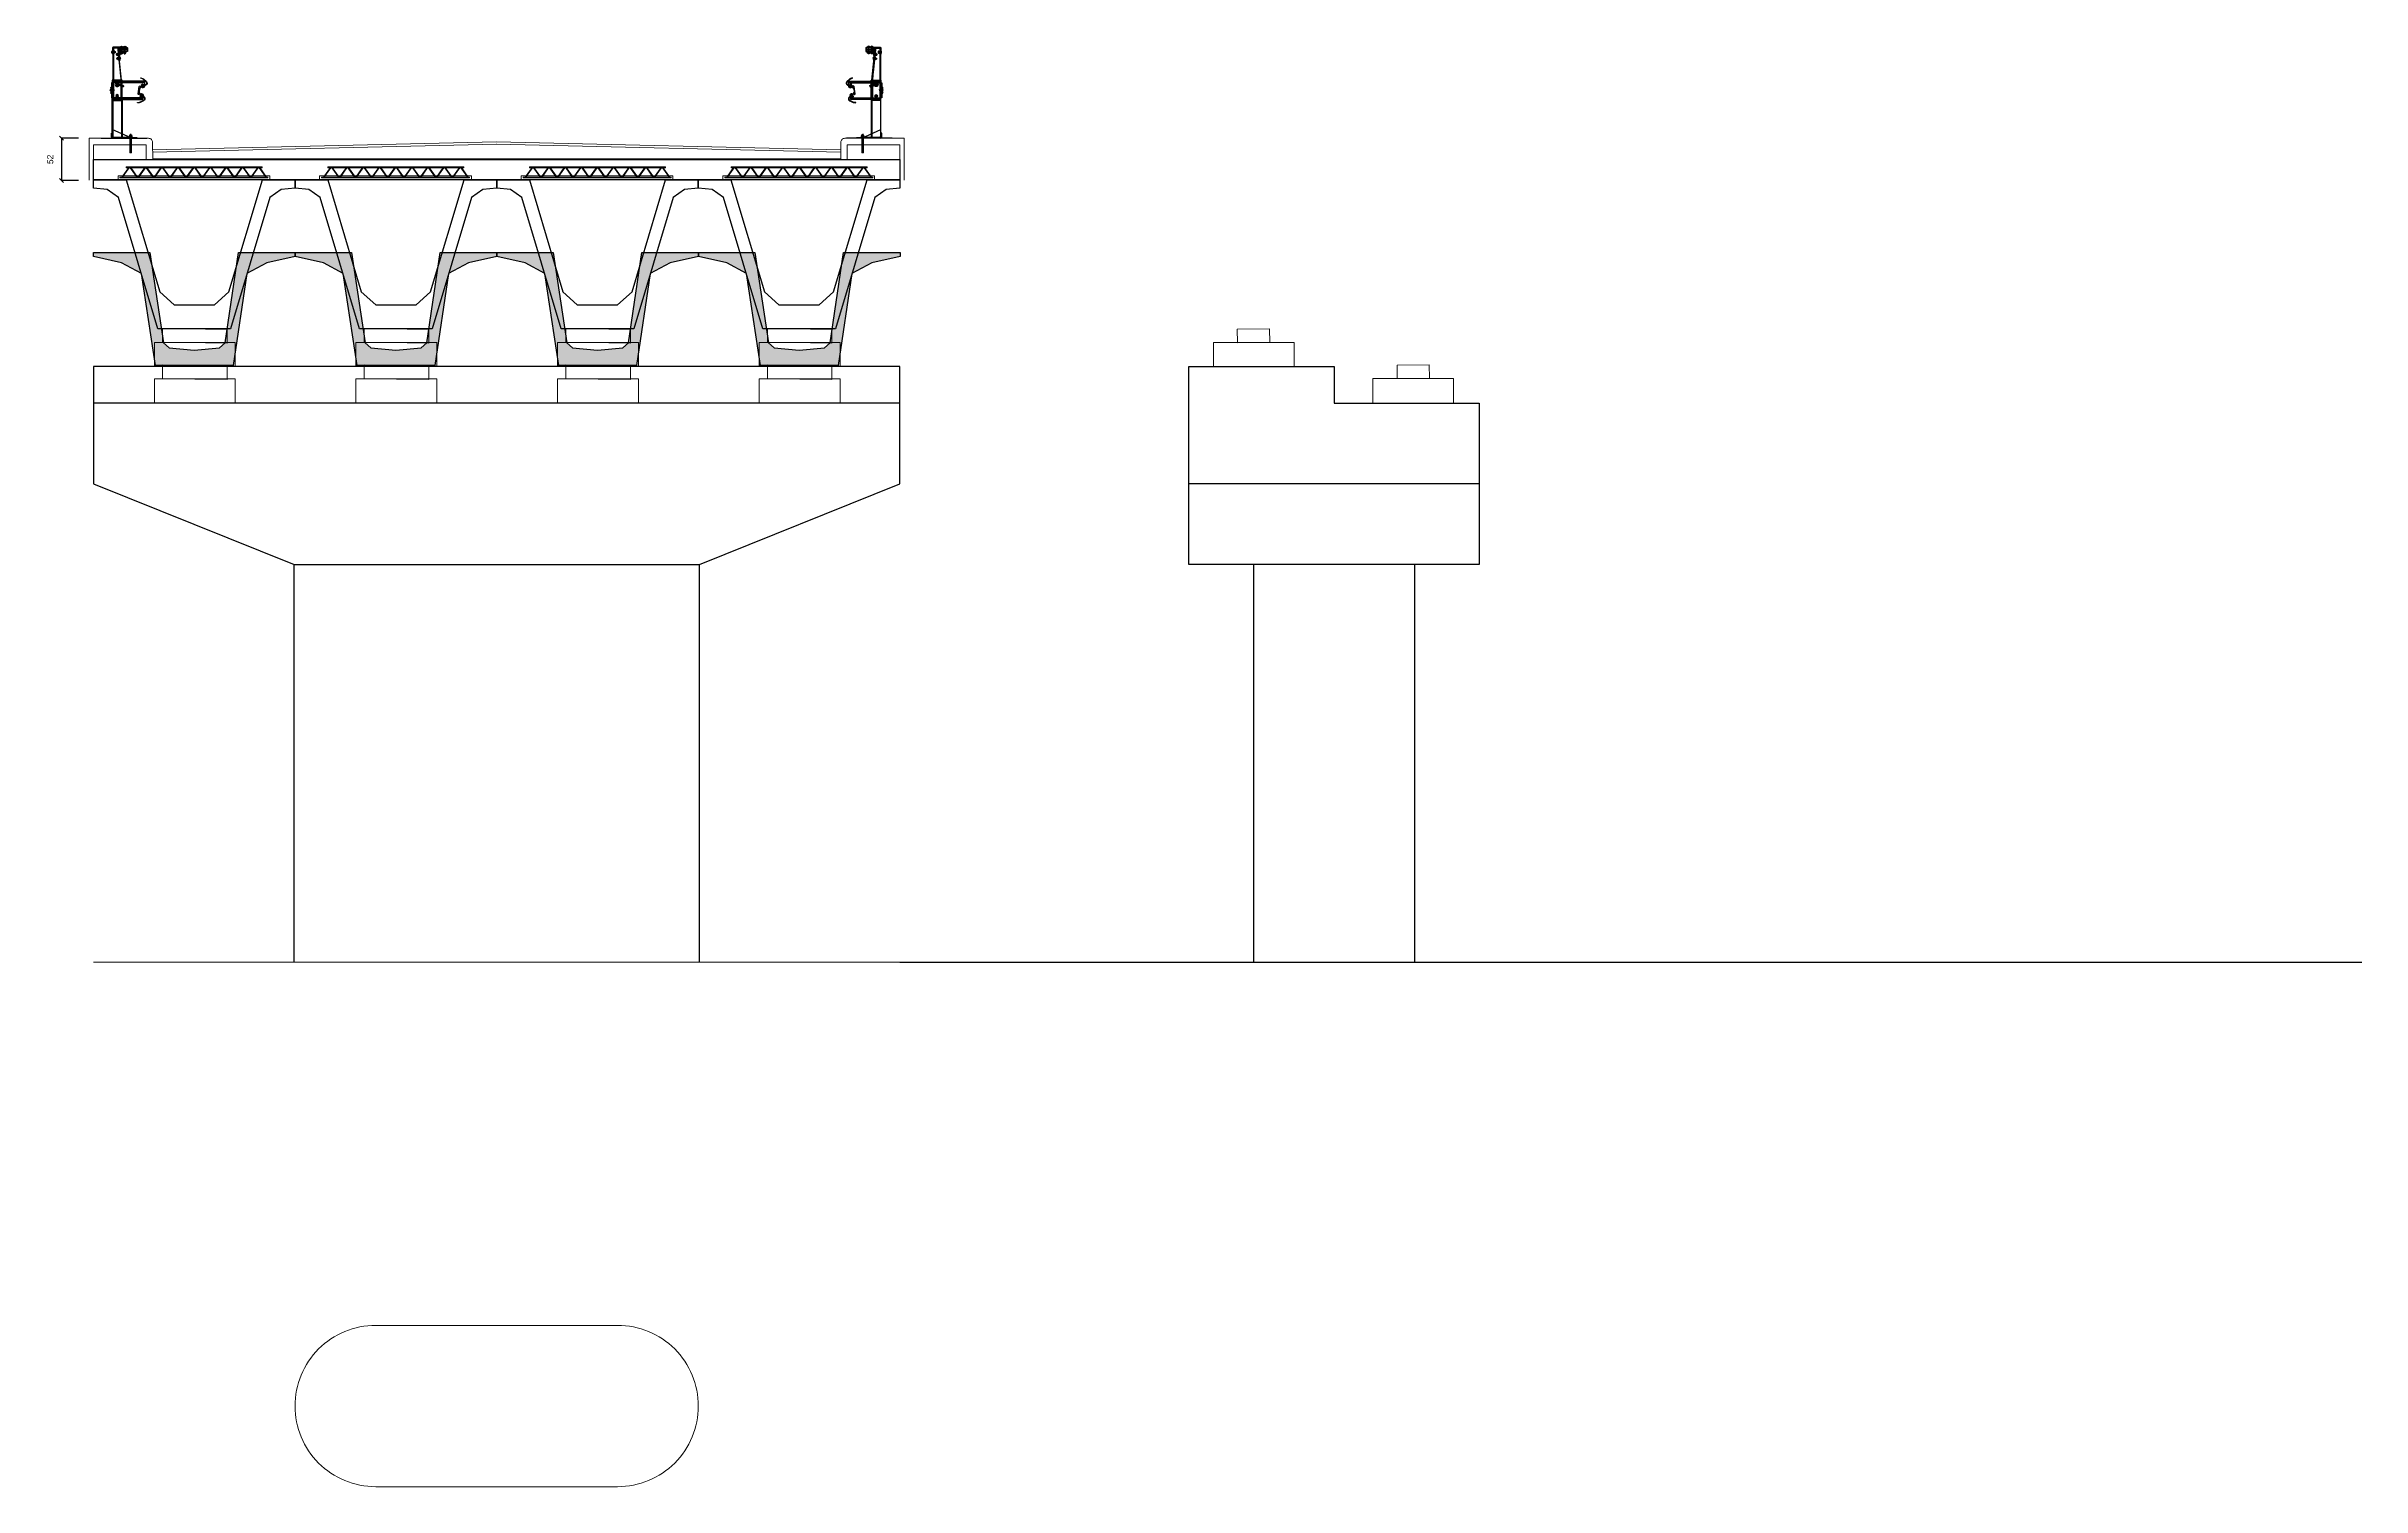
# Model space of a CAD drawing. Header units: millimetres. Extents: x 3099 to 31806, y 364 to 18222.
import ezdxf

# ---------------------------------------------------------------- set-up
doc = ezdxf.new("R2010")
doc.units = ezdxf.units.MM
doc.linetypes.add('CENTER', pattern=[2, 1.25, -0.25, 0.25, -0.25])
doc.linetypes.add('DASHED', pattern=[0.75, 0.5, -0.25])
for name, color, linetype, lineweight in [('armature', 5, 'Continuous', 18), ('Cls', 7, 'Continuous', 25), ('Scritte', 7, 'Continuous', 15), ('spessore 0.30', 7, 'Continuous', 30)]:
    doc.layers.add(name, color=color, linetype=linetype, lineweight=lineweight)
for name, color, linetype in [('ASSI', 1, 'CENTER'), ('DIM', 1, 'Continuous'), ('DISTANZIATORE', 7, 'Continuous'), ('L1', 2, 'DASHED'), ('NASTRO', 7, 'Continuous'), ('PALETTO', 7, 'Continuous'), ('PDF _Geometria', 7, 'Continuous'), ('PROFSUP', 7, 'Continuous'), ('RETINI', 253, 'Continuous'), ('STRUTTURA', 1, 'Continuous')]:
    doc.layers.add(name, color=color, linetype=linetype)
doc.styles.get("Standard").update_dxf_attribs({"font": 'arial.ttf'})
doc.dimstyles.new('scala1 a 50', dxfattribs={"dimtxt": 75, "dimasz": 50, "dimexe": 0.18, "dimexo": 250, "dimgap": 100, "dimtad": 2, "dimdec": 0, "dimlfac": 0.1, "dimzin": 0, "dimdsep": 46, "dimtxsty": 'Standard', "dimblk": 'OBLIQUE', "dimcen": -100, "dimadec": 0, "dimazin": 0, "dimtfac": 1, "dimtdec": 0, "dimtofl": 0, "dimtmove": 0, "dimatfit": 3, "dimfxl": 250, "dimfxlon": 1, "dimtolj": 1, "dimtzin": 0, "dimarcsym": 0})

# ---------------------------------------------------------------- blocks, each defined once
blk = doc.blocks.new('*U14')
blk.add_lwpolyline([(-1250, 925), (-845, 925), (-428, -465), (-250, -625), (250, -625), (428, -465), (845, 925), (1250, 925), (1250, 822), (1080, 805), (939, 706), (450, -925), (-450, -925), (-939, 706), (-1079, 805), (-1250, 822), (-1250, 925)])
blk = doc.blocks.new('*U16')
at = {"layer": 'Cls', "color": 0, "linetype": 'ByBlock', "lineweight": -2, "transparency": 16777216}
for p in [(0, 0), (2500, 0), (5000, 0), (7500, 0)]:
    blk.add_blockref('*U14', p, dxfattribs=at)
blk = doc.blocks.new('_Oblique')
at = {"color": 0, "linetype": 'ByBlock', "lineweight": -2}
blk.add_line((-0.5, -0.5), (0.5, 0.5), dxfattribs=at)
blk = doc.blocks.new('*D17')
at = {"layer": 'armature', "color": 0, "lineweight": -2, "transparency": 16777216}
for p, q in [((3498, 17082), (3286, 17082)), ((3286, 17082), (3286, 16558)), ((3498, 16558), (3286, 16558))]:
    blk.add_line(p, q, dxfattribs=at)
at = {"layer": 'Defpoints', "color": 0, "transparency": 16777216}
for p in [(3748, 17082), (3286, 16558), (3748, 16558)]:
    blk.add_point(p, dxfattribs=at)
at = {"layer": 'armature', "color": 0, "lineweight": -2, "transparency": 16777216, "xscale": 50, "yscale": 50, "zscale": 50}
for p, rotation in [((3286, 17082), 90), ((3286, 16558), 270)]:
    blk.add_blockref('_Oblique', p, dxfattribs=dict(at, rotation=rotation))
at = {"layer": 'armature', "color": 0, "transparency": 16777216, "insert": (3148, 16820), "char_height": 75, "attachment_point": 5, "rotation": 90}
blk.add_mtext('\\A1;52', dxfattribs=at)
blk = doc.blocks.new('*U7')
at = {"layer": 'armature'}
for points in [[(100, -61, -0.243904), (98, -59), (12, 62, 0.503189), (-12, 62), (-98, -59, -0.243904), (-100, -61)], [(100, -68, -0.243904), (92, -64), (6, 58, 0.496068), (-6, 58), (-92, -64, -0.243904), (-100, -68)]]:
    blk.add_lwpolyline(points, format="xyb", dxfattribs=at)
blk = doc.blocks.new('*U8')
at = {"layer": 'armature', "color": 0, "linetype": 'ByBlock', "lineweight": -2, "transparency": 16777216}
for p in [(0, 0), (200, 0), (400, 0), (600, 0), (800, 0), (1000, 0), (1200, 0), (1400, 0), (1600, 0)]:
    blk.add_blockref('*U7', p, dxfattribs=at)
blk = doc.blocks.new('TRAVETTO2')
at = {"layer": 'armature'}
for points in [[(31480, 28393), (29599, 28393), (29599, 28443), (31480, 28443), (31480, 28443), (31480, 28393), (31480, 28393)], [(31456, 28417), (29622, 28417), (29622, 28425), (31456, 28425), (31456, 28417)], [(29837, 28423), (29837, 28416)]]:
    blk.add_lwpolyline(points, dxfattribs=at)
blk.add_lwpolyline([(31388, 28540), (31388, 28552), (29702, 28552), (29702, 28540)], close=True, dxfattribs=at)
blk.add_blockref('*U8', (29744, 28484), dxfattribs=at)
blk = doc.blocks.new('R_V16')
for p, q in [((15, 3), (-15, 3)), ((-15, 0), (-15, 3)), ((15, 0), (-15, 0)), ((15, 0), (15, 3))]:
    blk.add_line(p, q)
blk = doc.blocks.new('D_VM16')
for p, q in [((-14, 12), (-14, 1)), ((-10, 13), (10, 13)), ((-10, 0), (10, 0)), ((-7, 12), (-7, 1)), ((7, 12), (7, 1)), ((14, 12), (14, 1))]:
    blk.add_line(p, q)
for centre, radius, start, end in [((-10, 7), 5.61, 51.8324, 128.1676), ((-10, 6), 5.61, 231.8324, 308.1676), ((0, -8), 20.6, 70.3719, 109.6281), ((0, 21), 20.6, 250.3719, 289.6281), ((10, 7), 5.61, 51.8324, 128.1676), ((10, 6), 5.61, 231.8324, 308.1676)]:
    blk.add_arc(centre, radius, start, end)
blk = doc.blocks.new('GUARDA RAIL')
at = {"ltscale": 0.5}
blk.add_hatch(color=256, dxfattribs=at).paths.add_polyline_path([(18809, -1565), (18809, -1570), (18814, -1570)])
at = {"layer": 'DIM'}
h = blk.add_hatch(dxfattribs=at)
h.set_pattern_fill('ACAD_ISO05W100', color=0, scale=1.5)
h.set_pattern_definition([(0, (17936.9776, -3382.73), (0, 7.5), [36, -4.5, 0.75, -4.5, 0.75, -4.5])])
h.paths.add_polyline_path([(18592, -1632), (18572, -1632), (18572, -1812), (18592, -1812)])
at = {"extrusion": (2.24949e-32, 1.22461e-16, -1)}
for p, q in [((18563, -1618), (18600, -1618)), ((18563, -1622), (18563, -1618)), ((18563, -1622), (18600, -1622)), ((18564, -1603), (18564, -1617)), ((18594, -1602), (18569, -1602)), ((18594, -1618), (18569, -1618)), ((18573, -1603), (18573, -1617)), ((18590, -1603), (18590, -1617)), ((18599, -1603), (18599, -1617)), ((18600, -1622), (18600, -1618))]:
    blk.add_line(p, q, dxfattribs=at)
for p, q in [((18572, -1632), (18572, -1812)), ((18592, -1632), (18592, -1812)), ((18572, -1812), (18592, -1812))]:
    blk.add_line(p, q)
at = {"ltscale": 0.5}
for p, q in [((18609, -1617), (18604, -1622)), ((18609, -1617), (18804, -1617)), ((18804, -1570), (18804, -1617)), ((18809, -1565), (18814, -1570))]:
    blk.add_line(p, q, dxfattribs=at)
at = {"extrusion": (2.24949e-32, 1.22461e-16, -1)}
for centre, radius, start, end in [((-18569, -1609), 7.01, 51.8324, 128.1676), ((-18569, -1611), 7.01, 231.8324, 308.1676), ((-18582, -1628), 25.8, 70.3719, 109.6281), ((-18582, -1592), 25.8, 250.3719, 289.6281), ((-18594, -1609), 7.01, 51.8324, 128.1676), ((-18594, -1611), 7.01, 231.8324, 308.1676)]:
    blk.add_arc(centre, radius, start, end, dxfattribs=at)
at = {"ltscale": 0.5}
for centre, radius, start, end in [((18613, -1619), 2.57, 103.8517, 256.1483), ((18623, -1619), 2.57, 103.8517, 256.1483), ((18633, -1619), 2.57, 103.8517, 256.1483), ((18643, -1619), 2.57, 103.8517, 256.1483), ((18653, -1619), 2.57, 103.8517, 256.1483), ((18663, -1619), 2.57, 103.8517, 256.1483), ((18673, -1619), 2.57, 103.8517, 256.1483), ((18683, -1619), 2.57, 103.8517, 256.1483), ((18693, -1619), 2.57, 103.8517, 256.1483), ((18703, -1619), 2.57, 103.8517, 256.1483), ((18713, -1619), 2.57, 103.8517, 256.1483), ((18723, -1619), 2.57, 103.8517, 256.1483), ((18733, -1619), 2.57, 103.8517, 256.1483), ((18743, -1619), 2.57, 103.8517, 256.1483), ((18753, -1619), 2.57, 103.8517, 256.1483), ((18763, -1619), 2.57, 103.8517, 256.1483), ((18773, -1619), 2.57, 103.8517, 256.1483), ((18783, -1619), 2.57, 103.8517, 256.1483), ((18793, -1619), 2.57, 103.8517, 256.1483), ((18804, -1619), 2.57, 103.8517, 256.1483), ((18809, -1570), 5, 90, 180), ((18806, -1569), 2.57, 193.8517, 346.1483), ((18806, -1581), 2.57, 193.8517, 346.1483), ((18806, -1593), 2.57, 193.8517, 346.1483), ((18806, -1605), 2.57, 193.8517, 346.1483), ((18806, -1616), 2.57, 193.8517, 346.1483)]:
    blk.add_arc(centre, radius, start, end, dxfattribs=at)
at = {"layer": 'ASSI'}
for p, q in [((18621, -532), (18721, -532)), ((18656, -586), (18656, -492)), ((18696, -586), (18696, -492)), ((18772, -564), (18816, -564)), ((18754, -645), (18709, -640)), ((18759, -595), (18714, -590)), ((18420, -1003), (18439, -963)), ((18421, -1000), (18433, -976)), ((18431, -1086), (18461, -1119)), ((18433, -1088), (18451, -1108)), ((18686, -998), (18671, -973)), ((18764, -967), (18733, -967)), ((18764, -1107), (18733, -1107)), ((18749, -991), (18749, -943)), ((18749, -981), (18749, -950)), ((18749, -983), (18749, -952)), ((18749, -1122), (18749, -1091)), ((18835, -1037), (18802, -1037))]:
    blk.add_line(p, q, dxfattribs=at)
at = {"layer": 'ASSI', "ltscale": 0.5}
blk.add_line((18582, -1601), (18582, -1653), dxfattribs=at)
at = {"layer": 'ASSI'}
blk.add_arc((18749, -1107), 140, 90, 120, dxfattribs=at)
at = {"layer": 'DIM'}
for p, q in [((18572, -1632), (18592, -1632)), ((18582, -1577), (18582, -1633))]:
    blk.add_line(p, q, dxfattribs=at)
at = {"layer": 'DISTANZIATORE'}
blk.add_line((18815, -944), (18815, -1131), dxfattribs=at)
for points in [[(18466, -1079), (18472, -1086, 0.739133), (18488, -1079), (18475, -991, 0.739133), (18458, -989), (18453, -999), (18399, -973), (18404, -962, 0.114478), (18405, -959), (18405, -925), (18800, -925), (18800, -940, 0.414214), (18804, -944), (18819, -944), (18819, -1131), (18804, -1131, 0.414214), (18800, -1135), (18800, -1150), (18430, -1150), (18430, -1132, 0.185893), (18427, -1126), (18421, -1120), (18466, -1079)], [(18726, -960, 0.092614), (18674, -978, 1), (18683, -993, -0.090024), (18727, -978, -0.083783)]]:
    blk.add_lwpolyline(points, format="xyb", dxfattribs=at)
for points in [[(18405, -940), (18410, -945), (18795, -945), (18800, -940)], [(18430, -1135), (18435, -1130), (18795, -1130), (18800, -1135)]]:
    blk.add_lwpolyline(points, dxfattribs=at)
blk.add_lwpolyline([(18829, -1075), (18820, -1060, -0.131652), (18819, -1054), (18819, -1021, -0.131652), (18820, -1014), (18829, -999), (18832, -1001), (18823, -1016, 0.131652), (18822, -1021), (18822, -1054, 0.131652), (18823, -1059), (18832, -1074)], format="xyb", close=True, dxfattribs=at)
for centre, radius in [((18749, -967), 24), ((18749, -967), 16), ((18749, -1107), 16)]:
    blk.add_circle(centre, radius, dxfattribs=at)
at = {"layer": 'L1', "color": 2, "linetype": 'DASHED'}
for p, q in [((18646, -510), (18646, -502)), ((18646, -554), (18646, -562)), ((18648, -510), (18648, -502)), ((18648, -554), (18648, -562)), ((18650, -498), (18650, -493)), ((18653, -498), (18653, -492)), ((18659, -498), (18659, -492)), ((18662, -498), (18662, -493)), ((18664, -510), (18664, -502)), ((18664, -554), (18664, -562)), ((18666, -510), (18666, -502)), ((18666, -554), (18666, -562)), ((18686, -510), (18686, -502)), ((18686, -554), (18686, -562)), ((18688, -510), (18688, -502)), ((18688, -554), (18688, -562)), ((18690, -498), (18690, -493)), ((18693, -498), (18693, -492)), ((18699, -498), (18699, -492)), ((18702, -498), (18702, -493)), ((18704, -510), (18704, -502)), ((18704, -554), (18704, -562)), ((18706, -510), (18706, -502)), ((18706, -554), (18706, -562)), ((18795, -555), (18806, -555)), ((18795, -556), (18806, -556)), ((18795, -572), (18806, -572)), ((18795, -573), (18806, -573)), ((18810, -558), (18815, -558)), ((18810, -561), (18816, -561)), ((18810, -567), (18816, -567)), ((18810, -570), (18815, -570)), ((18716, -638), (18709, -637)), ((18715, -643), (18709, -643)), ((18715, -646), (18709, -646)), ((18716, -635), (18710, -634)), ((18720, -594), (18714, -593)), ((18720, -597), (18714, -596)), ((18721, -585), (18715, -584)), ((18721, -588), (18715, -587)), ((18729, -650), (18718, -649)), ((18729, -651), (18718, -650)), ((18731, -633), (18720, -632)), ((18731, -634), (18720, -633)), ((18734, -600), (18723, -599)), ((18734, -601), (18723, -600)), ((18736, -583), (18725, -582)), ((18736, -584), (18725, -583)), ((18417, -995), (18415, -1000)), ((18420, -996), (18417, -1001)), ((18421, -979), (18418, -986)), ((18425, -998), (18422, -1004)), ((18428, -1000), (18425, -1005)), ((18431, -1095), (18428, -1091)), ((18433, -1093), (18429, -1088)), ((18434, -993), (18437, -987)), ((18438, -1089), (18434, -1084)), ((18439, -1108), (18435, -1103)), ((18440, -1087), (18436, -1083)), ((18448, -1091), (18453, -1096)), ((18828, -1031), (18834, -1031)), ((18828, -1034), (18834, -1034)), ((18828, -1040), (18834, -1040)), ((18828, -1043), (18834, -1043))]:
    blk.add_line(p, q, dxfattribs=at)
at = {"layer": 'L1'}
for p, q in [((18743, -514), (18702, -912)), ((18795, -514), (18795, -1162)), ((18455, -996), (18401, -969)), ((18405, -929), (18800, -929)), ((18424, -1122), (18468, -1082)), ((18430, -1146), (18800, -1146)), ((18689, -1150), (18689, -925)), ((18695, -912), (18695, -1632)), ((18702, -912), (18702, -1162)), ((18803, -912), (18803, -1632)), ((18809, -944), (18809, -1131)), ((18814, -1022), (18819, -1022)), ((18814, -1052), (18819, -1052)), ((18822, -1028), (18819, -1028)), ((18822, -1046), (18819, -1046)), ((18689, -1576), (18689, -1632))]:
    blk.add_line(p, q, dxfattribs=at)
at = {"layer": 'L1', "color": 2, "linetype": 'DASHED'}
for points in [[(18779, -556), (18773, -556), (18772, -557), (18772, -571), (18773, -572), (18779, -572)], [(18747, -636), (18754, -637), (18754, -638), (18753, -652), (18752, -652), (18745, -652)], [(18752, -586), (18759, -587), (18760, -588), (18758, -602), (18757, -603), (18750, -602)]]:
    blk.add_lwpolyline(points, dxfattribs=at)
at = {"layer": 'L1'}
for points in [[(18444, -972), (18446, -967), (18446, -966), (18433, -959), (18432, -960), (18429, -965)], [(18463, -1109), (18467, -1113), (18467, -1115), (18456, -1124), (18455, -1124), (18451, -1120)], [(18801, -912), (18801, -1162), (18696, -1162), (18696, -912)]]:
    blk.add_lwpolyline(points, dxfattribs=at)
for points in [[(18749, -976, 0.996737), (18748, -958, 0.038456), (18726, -960, 0.032046)], [(18727, -978, -0.041029), (18748, -976)]]:
    blk.add_lwpolyline(points, format="xyb", dxfattribs=at)
for centre, radius in [((18749, -1107), 9), ((18749, -967), 8), ((18749, -1107), 8)]:
    blk.add_circle(centre, radius, dxfattribs=at)
at = {"layer": 'L1', "color": 2, "linetype": 'DASHED'}
for centre, radius, start, end in [((18652, -496), 2.31, 231.4179, 308.5821), ((18656, -490), 8.5, 250.1464, 289.8536), ((18660, -496), 2.31, 231.4179, 308.5821), ((18692, -496), 2.31, 231.4179, 308.5821), ((18696, -490), 8.5, 250.1464, 289.8536), ((18700, -496), 2.31, 231.4179, 308.5821), ((18811, -559), 2.31, 141.4179, 218.5821), ((18818, -564), 8.5, 160.1464, 199.8536), ((18811, -568), 2.31, 141.4179, 218.5821), ((18707, -640), 8.5, 334.1224, 13.8296), ((18713, -645), 2.31, 315.3939, 32.5581), ((18714, -636), 2.31, 315.3939, 32.5581), ((18713, -590), 8.5, 334.1224, 13.8296), ((18718, -595), 2.31, 315.3939, 32.5581), ((18719, -586), 2.31, 315.3939, 32.5581), ((18418, -997), 2.31, 25.2952, 102.4594), ((18419, -1004), 8.5, 44.0237, 83.7309), ((18426, -1001), 2.31, 25.2952, 102.4594), ((18431, -1092), 2.31, 273.5406, 350.7048), ((18430, -1085), 8.5, 292.2691, 331.9763), ((18438, -1087), 2.31, 273.5406, 350.7048), ((18830, -1033), 2.31, 141.4179, 218.5821), ((18836, -1037), 8.5, 160.1464, 199.8536), ((18830, -1042), 2.31, 141.4179, 218.5821)]:
    blk.add_arc(centre, radius, start, end, dxfattribs=at)
at = {"layer": 'NASTRO'}
blk.add_lwpolyline([(18422, -1163, -0.530337), (18416, -1124), (18470, -1075, 0.248759), (18479, -1051), (18475, -1023, 0.248759), (18460, -1003), (18395, -971, -0.530337), (18389, -932), (18426, -899, -0.105645), (18434, -894), (18456, -887), (18455, -884), (18433, -891, 0.105645), (18424, -896), (18387, -929, 0.530337), (18394, -973), (18459, -1006, -0.248759), (18472, -1024), (18476, -1052, -0.248759), (18468, -1073), (18414, -1122, 0.530337), (18421, -1166), (18465, -1187, 0.105645), (18476, -1190), (18498, -1191), (18499, -1188), (18476, -1187, -0.105645), (18466, -1185)], format="xyb", close=True, dxfattribs=at)
for points in [[(18441, -997), (18438, -1001), (18410, -987), (18412, -982)], [(18453, -1086), (18450, -1083), (18426, -1104), (18429, -1108)], [(18754, -964), (18749, -961), (18744, -964), (18744, -970), (18749, -973), (18754, -970)], [(18754, -1104), (18749, -1101), (18744, -1104), (18744, -1110), (18749, -1113), (18754, -1110)]]:
    blk.add_lwpolyline(points, close=True, dxfattribs=at)
at = {"layer": 'PALETTO'}
for p, q in [((18408, -990), (18410, -987)), ((18437, -1004), (18408, -990)), ((18438, -1001), (18410, -987)), ((18448, -1080), (18424, -1102)), ((18424, -1102), (18426, -1104)), ((18450, -1083), (18426, -1104)), ((18437, -1004), (18438, -1001)), ((18448, -1080), (18450, -1083)), ((18790, -1030), (18791, -1029)), ((18790, -1030), (18790, -1044)), ((18790, -1044), (18791, -1045)), ((18799, -1029), (18791, -1029)), ((18799, -1045), (18791, -1045)), ((18689, -1632), (18382, -1632)), ((18507, -1622), (18507, -1632)), ((18609, -1622), (18799, -1622)), ((18616, -1610), (18809, -1522)), ((18947, -1632), (18689, -1632)), ((18799, -1622), (18809, -1612)), ((18819, -1570), (18809, -1570)), ((18809, -1570), (18809, -1619)), ((18819, -1619), (18819, -1570))]:
    blk.add_line(p, q, dxfattribs=at)
at = {"layer": 'PALETTO', "color": 1}
for p, q in [((18430, -966), (18433, -959)), ((18446, -967), (18432, -960)), ((18443, -972), (18446, -966)), ((18452, -1119), (18456, -1124)), ((18467, -1113), (18455, -1124)), ((18462, -1110), (18467, -1115)), ((18799, -1030), (18790, -1030)), ((18799, -1044), (18790, -1044)), ((18791, -1029), (18791, -1045))]:
    blk.add_line(p, q, dxfattribs=at)
at = {"layer": 'PALETTO', "extrusion": (2.24949e-32, 1.22461e-16, -1)}
for p, q in [((18573, -1591), (18572, -1592)), ((18572, -1592), (18572, -1602)), ((18590, -1591), (18573, -1591)), ((18592, -1592), (18590, -1591)), ((18592, -1602), (18592, -1592))]:
    blk.add_line(p, q, dxfattribs=at)
at = {"layer": 'PALETTO', "color": 1, "extrusion": (2.24949e-32, 1.22461e-16, -1)}
for p, q in [((18572, -1592), (18592, -1592)), ((18573, -1602), (18573, -1591)), ((18590, -1602), (18590, -1591))]:
    blk.add_line(p, q, dxfattribs=at)
at = {"layer": 'PALETTO'}
for points in [[(18696, -912), (18737, -514), (18801, -514), (18801, -912)], [(18689, -925), (18689, -912), (18809, -912), (18809, -944)], [(18809, -1632), (18809, -1131)], [(18689, -1150), (18689, -1632)]]:
    blk.add_lwpolyline(points, dxfattribs=at)
for centre, radius, start, end in [((18429, -983), 22, 197.2191, 290.5356), ((18446, -1102), 22, 85.4644, 178.7809), ((18619, -1619), 10, 107.1303, 166.2195), ((18806, -1619), 13, 270, 0), ((18806, -1619), 3, 270, 0)]:
    blk.add_arc(centre, radius, start, end, dxfattribs=at)
at = {"layer": 'PROFSUP'}
for p, q in [((18648, -554), (18648, -510)), ((18664, -554), (18664, -510)), ((18688, -554), (18688, -510)), ((18704, -554), (18704, -510))]:
    blk.add_line(p, q, dxfattribs=at)
at = {"layer": 'PROFSUP', "color": 1}
for p, q in [((18664, -551), (18648, -551)), ((18704, -551), (18688, -551)), ((18779, -557), (18772, -557)), ((18779, -571), (18772, -571)), ((18773, -556), (18773, -572)), ((18801, -572), (18801, -556)), ((18664, -585), (18648, -585)), ((18649, -578), (18649, -586)), ((18663, -578), (18663, -586)), ((18704, -585), (18688, -585)), ((18689, -578), (18689, -586)), ((18703, -578), (18703, -586)), ((18745, -651), (18753, -652)), ((18746, -637), (18754, -638)), ((18750, -601), (18758, -602)), ((18752, -587), (18760, -588)), ((18754, -637), (18752, -652)), ((18759, -587), (18757, -603))]:
    blk.add_line(p, q, dxfattribs=at)
at = {"layer": 'PROFSUP'}
for points in [[(18627, -557), (18715, -557, 0.414214), (18721, -551), (18721, -513, 0.414214), (18715, -507), (18627, -507, 0.414214), (18621, -513), (18621, -551, 0.414214)], [(18627, -554), (18715, -554, 0.414214), (18718, -551), (18718, -513, 0.414214), (18715, -510), (18627, -510, 0.414214), (18624, -513), (18624, -551, 0.414214)], [(18806, -512), (18806, -590), (18801, -590), (18801, -512, 0.414214), (18796, -507), (18628, -507), (18628, -502), (18796, -502, -0.414214)], [(18628, -557), (18628, -562), (18721, -562, -0.445354), (18726, -567), (18716, -667), (18721, -667), (18731, -568, 0.445354), (18721, -557)]]:
    blk.add_lwpolyline(points, format="xyb", close=True, dxfattribs=at)
for points in [[(18640, -502), (18672, -502), (18672, -499), (18640, -499)], [(18680, -502), (18712, -502), (18712, -499), (18680, -499)], [(18806, -580), (18806, -548), (18809, -548), (18809, -580)], [(18717, -657), (18721, -625), (18717, -625), (18714, -656)], [(18722, -607), (18726, -575), (18723, -575), (18719, -607)], [(18825, -1053), (18825, -1021), (18828, -1021), (18828, -1053)]]:
    blk.add_lwpolyline(points, close=True, dxfattribs=at)
at = {"layer": 'PROFSUP', "color": 1}
for points in [[(18649, -562), (18649, -551), (18648, -547)], [(18663, -562), (18663, -551), (18664, -547)], [(18689, -562), (18689, -551), (18688, -547)], [(18703, -562), (18703, -551), (18704, -547)], [(18795, -557), (18801, -557), (18805, -556)], [(18795, -571), (18801, -571), (18805, -572)]]:
    blk.add_lwpolyline(points, dxfattribs=at)
at = {"layer": 'PROFSUP'}
for points in [[(18664, -578), (18664, -585), (18663, -586), (18649, -586), (18648, -585), (18648, -578)], [(18704, -578), (18704, -585), (18703, -586), (18689, -586), (18688, -585), (18688, -578)]]:
    blk.add_lwpolyline(points, dxfattribs=at)
for centre, start, end in [((18656, -514), 43.3418, 136.6582), ((18696, -514), 43.3418, 136.6582), ((18794, -564), 313.3418, 46.6582), ((18731, -642), 127.3178, 220.6342), ((18736, -592), 127.3178, 220.6342), ((18813, -1037), 313.3418, 46.6582)]:
    blk.add_arc(centre, 22, start, end, dxfattribs=at)
at = {"layer": 'Scritte'}
for points in [[(18507, -1622), (18609, -1622)], [(18689, -1632), (18809, -1632)]]:
    blk.add_lwpolyline(points, dxfattribs=at)
at = {"layer": 'STRUTTURA', "ltscale": 0.5}
for p, q in [((18567, -1622), (18567, -1632)), ((18597, -1622), (18597, -1632)), ((18809, -1612), (18809, -1522))]:
    blk.add_line(p, q, dxfattribs=at)
blk.add_arc((18806, -1619), 3, 270, 0, dxfattribs=at)
at = {"layer": 'L1', "color": 2, "linetype": 'DASHED', "rotation": 90}
for name, p in [('D_VM16', (18792, -564)), ('R_V16', (18795, -564))]:
    blk.add_blockref(name, p, dxfattribs=at)
at = {"layer": 'L1', "color": 2, "linetype": 'DASHED', "xscale": -1, "rotation": 263.9760069176808}
for name, p in [('R_V16', (18730, -642)), ('D_VM16', (18733, -642)), ('R_V16', (18735, -592)), ('D_VM16', (18738, -593))]:
    blk.add_blockref(name, p, dxfattribs=at)
at = {"layer": 'L1', "xscale": -1, "rotation": 333.877317000008}
for name, p in [('R_V16', (18429, -983)), ('D_VM16', (18431, -980))]:
    blk.add_blockref(name, p, dxfattribs=at)
at = {"layer": 'L1', "rotation": 222.1226829999934}
for name, p in [('R_V16', (18446, -1102)), ('D_VM16', (18448, -1105))]:
    blk.add_blockref(name, p, dxfattribs=at)
at = {"layer": 'PALETTO', "extrusion": (0, 0, -1), "xscale": -1, "zscale": -1, "rotation": 270}
for name, p in [('D_VM16', (-18812, -1037)), ('R_V16', (-18815, -1037)), ('R_V16', (-18825, -1037))]:
    blk.add_blockref(name, p, dxfattribs=at)
at = {"layer": 'PROFSUP', "xscale": -1, "rotation": 180}
for name, p in [('R_V16', (18656, -562)), ('D_VM16', (18656, -565)), ('R_V16', (18696, -562)), ('D_VM16', (18696, -565))]:
    blk.add_blockref(name, p, dxfattribs=at)
blk = doc.blocks.new('*U24')
blk.add_lwpolyline([(-1250, 700), (-550, 700), (-382, -419), (-313, -484), (0, -510), (313, -484), (382, -419), (550, 700), (1250, 700), (1250, 650), (900, 570), (653, 440), (482, -700), (-482, -700), (-653, 440), (-900, 570), (-1250, 650), (-1250, 700)])
blk = doc.blocks.new('*U26')
at = {"layer": 'Cls', "color": 0, "linetype": 'ByBlock', "lineweight": -2, "transparency": 16777216}
for p in [(0, 0), (2500.5, 0), (5001, 0), (7501.5, 0)]:
    blk.add_blockref('*U24', p, dxfattribs=at)
blk = doc.blocks.new('*U31')
blk.add_lwpolyline([(-1250, 700), (-550, 700), (-382, -419), (-313, -484), (0, -510), (313, -484), (382, -419), (550, 700), (1250, 700), (1250, 650), (900, 570), (653, 440), (482, -700), (-482, -700), (-653, 440), (-900, 570), (-1250, 650), (-1250, 700)])
blk = doc.blocks.new('*U33')
at = {"layer": 'spessore 0.30', "color": 0, "linetype": 'ByBlock', "lineweight": -2, "transparency": 16777216}
for p in [(0, 0), (2500.5, 0), (5001, 0), (7501.5, 0)]:
    blk.add_blockref('*U31', p, dxfattribs=at)

msp = doc.modelspace()

# ---------------------------------------------------------------- hatches: boundary and pattern name
at = {"layer": 'RETINI'}
h = msp.add_hatch(color=256, dxfattribs=at)
h.dxf.hatch_style = 1
h.paths.add_polyline_path([(10587.2, 15406.3), (10834.1, 15536.1), (11184.3, 15616.3), (11184.3, 15666.4), (10484.3, 15666.4), (10316.2, 14547.4), (10247, 14482.3), (9934.6, 14456.7), (9621.2, 14482.3), (9552.5, 14547.4), (9384.4, 15666.4), (9303.4, 15666.4), (8684, 15666.4), (8684, 15616.3), (9034.2, 15536.1), (9281, 15406.3), (9452.3, 14266.4), (10416, 14266.4)])
h.paths.add_polyline_path([(13087.7, 15406.3), (13334.6, 15536.1), (13684.8, 15616.3), (13684.8, 15666.4), (12984.8, 15666.4), (12816.7, 14547.4), (12747.5, 14482.3), (12435.1, 14456.7), (12121.7, 14482.3), (12053, 14547.4), (11884.9, 15666.4), (11813.4, 15666.4), (11184.5, 15666.4), (11184.5, 15616.3), (11534.7, 15536.1), (11781.5, 15406.3), (11952.8, 14266.4), (12916.5, 14266.4)])
h.paths.add_polyline_path([(4383.4, 15666.4), (4283.4, 15666.4), (3683, 15666.4), (3683, 15616.3), (4033.2, 15536.1), (4280, 15406.3), (4451.3, 14266.4), (5415, 14266.4), (5586.2, 15406.3), (5833.1, 15536.1), (6183.3, 15616.3), (6183.3, 15666.4), (5483.3, 15666.4), (5315.2, 14547.4), (5246, 14482.3), (4933.6, 14456.7), (4620.2, 14482.3), (4551.5, 14547.4)])
h.paths.add_polyline_path([(6883.9, 15666.4), (6793.4, 15666.4), (6183.5, 15666.4), (6183.5, 15616.3), (6533.7, 15536.1), (6780.5, 15406.3), (6951.8, 14266.4), (7915.5, 14266.4), (8086.7, 15406.3), (8333.6, 15536.1), (8683.8, 15616.3), (8683.8, 15666.4), (7983.8, 15666.4), (7815.7, 14547.4), (7746.5, 14482.3), (7434.1, 14456.7), (7120.7, 14482.3), (7052, 14547.4)])

# ---------------------------------------------------------------- linework, layer by layer
for points in [[(13682.7, 14250.4), (3683, 14250.4), (3683, 13799.2)], [(13682.7, 13799.2), (13682.7, 14250.4)], [(13682.7, 6868.1), (31806.1, 6868.1)]]:
    msp.add_lwpolyline(points)
at = {"layer": 'armature'}
for p, q in [((3683, 6868.1), (13682.7, 6868.1)), ((9496.6, 6868.1), (6996.6, 6868.1))]:
    msp.add_line(p, q, dxfattribs=at)
for points in [[(3683, 16561.8), (3683, 17001.8), (4334.9, 17001.8), (4335.9, 17000.8), (4335.9, 16817.6), (4417.8, 16817.6), (4415.9, 17031.8, 0.4142136), (4365.9, 17081.8), (3631.5, 17081.8), (3631.5, 16561.8)], [(13682.7, 16561.8), (13682.7, 17001.8), (13030.8, 17001.8), (13029.8, 17000.8), (13029.8, 16817.6), (12947.9, 16817.6), (12949.8, 17031.8, -0.4142136), (12999.8, 17081.8), (13734.2, 17081.8), (13734.2, 16561.8)]]:
    msp.add_lwpolyline(points, format="xyb", dxfattribs=at)
for points in [[(4415.6, 16937.4), (4415.6, 16937.4), (8682.6, 17037.6)], [(4415.8, 16907.4), (8683.3, 17007.6)], [(12949.6, 16907.4), (8681.9, 17007.6)], [(12949.8, 16937.4), (12949.8, 16937.4), (8682.6, 17037.6)], [(4417.7, 16817.3), (4417.7, 16827.3), (12947.9, 16827.9)], [(5340.1, 14712.9), (5340.1, 14542.9), (4540.1, 14552.1), (4540.1, 14722.1), (5340.1, 14712.9)], [(7840.1, 14712.9), (7840.1, 14542.9), (7040.1, 14552.1), (7040.1, 14722.1), (7840.1, 14712.9)], [(10340.1, 14712.9), (10340.1, 14542.9), (9540.1, 14552.1), (9540.1, 14722.1), (10340.1, 14712.9)], [(12840.1, 14712.9), (12840.1, 14542.9), (12040.1, 14552.1), (12040.1, 14722.1), (12840.1, 14712.9)], [(5340.1, 14261.7), (5340.1, 14091.7), (4540.1, 14100.9), (4540.1, 14270.9), (5340.1, 14261.7)], [(7840.1, 14261.7), (7840.1, 14091.7), (7040.1, 14100.9), (7040.1, 14270.9), (7840.1, 14261.7)], [(10340.1, 14261.7), (10340.1, 14091.7), (9540.1, 14100.9), (9540.1, 14270.9), (10340.1, 14261.7)], [(12840.1, 14261.7), (12840.1, 14091.7), (12040.1, 14100.9), (12040.1, 14270.9), (12840.1, 14261.7)]]:
    msp.add_lwpolyline(points, dxfattribs=at)
for points in [[(18265.1, 14717.6), (17865.5, 14713.5), (17866.8, 14546.7), (18267.2, 14549.6)], [(20245.9, 14273.6), (19846.3, 14269.5), (19847.6, 14102.7), (20248, 14105.6)]]:
    msp.add_lwpolyline(points, close=True, dxfattribs=at)
msp.add_lwpolyline([(7182.8, 2364.3), (10182.8, 2364.3, -0.4142136), (11182.8, 1364.3), (11182.8, 1364.3, -0.4142136), (10182.8, 364.3), (7182.8, 364.3, -0.4142136), (6182.8, 1364.3), (6182.8, 1364.3, -0.4142136)], format="xyb", close=True, dxfattribs=at)
at = {"layer": 'Cls'}
for p, q in [((6170.1, 6868.1), (6170.1, 11799.2)), ((11195.6, 6868.1), (11195.6, 11799.2))]:
    msp.add_line(p, q, dxfattribs=at)
for points in [[(3682.7, 16567.6), (3682.7, 16817.6), (13682.7, 16817.6), (13682.7, 16567.6), (3682.7, 16567.6), (3682.7, 16817.6)], [(20864.9, 11799.2), (17264.9, 11799.2), (17264.9, 13299.2), (17264.9, 14250.4), (19064.9, 14250.4), (19064.9, 13799.2), (20864.9, 13799.2), (20864.9, 13799.2), (20864.9, 11799.2)], [(19064.9, 13799.2), (20864.9, 13799.2)], [(20864.9, 12799.2), (20864.9, 12799.2), (17264.9, 12799.2), (17264.9, 12799.2)], [(20065.2, 11799.2), (18065.2, 11799.2), (18065.2, 6868.1), (20065.2, 6868.1), (20065.2, 11799.2)]]:
    msp.add_lwpolyline(points, dxfattribs=at)
msp.add_lwpolyline([(3683, 12799.2), (6170.1, 11799.2), (11195.6, 11799.2), (13682.7, 12799.2), (13682.7, 13799.2), (3683, 13799.2)], close=True, dxfattribs=at)
at = {"layer": 'PDF _Geometria', "color": 7, "lineweight": 9}
for points in [[(4438.3, 14250.4), (4438.3, 14551), (5441.5, 14551), (5441.5, 14250.4)], [(6938.3, 14250.4), (6938.3, 14551), (7941.5, 14551), (7941.5, 14250.4)], [(9438.3, 14250.4), (9438.3, 14551), (10441.5, 14551), (10441.5, 14250.4)], [(11938.3, 14250.4), (11938.3, 14551), (12941.5, 14551), (12941.5, 14250.4)], [(17568.6, 14251.1), (17568.6, 14549.9), (18571.8, 14549.9), (18571.8, 14250.4)], [(4438.3, 13799.2), (4438.3, 14099.7), (5441.5, 14099.7), (5441.5, 13799.2)], [(6938.3, 13799.2), (6938.3, 14099.7), (7941.5, 14099.7), (7941.5, 13799.2)], [(9438.3, 13799.2), (9438.3, 14099.7), (10441.5, 14099.7), (10441.5, 13799.2)], [(11938.3, 13799.2), (11938.3, 14099.7), (12941.5, 14099.7), (12941.5, 13799.2)], [(19544.3, 13804.4), (19544.3, 14105), (20547.5, 14105), (20547.5, 13804.4)]]:
    msp.add_lwpolyline(points, dxfattribs=at)

# ---------------------------------------------------------------- block references
at = {"layer": 'Cls'}
for name, p in [('TRAVETTO2', (-25611.1, -11825.6)), ('TRAVETTO2', (-23111.1, -11825.6)), ('TRAVETTO2', (-20611.1, -11825.6)), ('TRAVETTO2', (-18111.1, -11825.6)), ('*U16', (4932.7, 15642.6)), ('*U26', (4933.1, 14966.4))]:
    msp.add_blockref(name, p, dxfattribs=at)
at = {"layer": 'Scritte', "xscale": -1}
msp.add_blockref('GUARDA RAIL', (22726.5, 18713.6), dxfattribs=at)
at = {"layer": 'Scritte'}
msp.add_blockref('GUARDA RAIL', (-5361.3, 18713.6), dxfattribs=at)
at = {"layer": 'spessore 0.30'}
msp.add_blockref('*U33', (4933.1, 14966.4), dxfattribs=at)

# ---------------------------------------------------------------- dimensions: what is measured, and where the dimension line sits
at = {"layer": 'armature'}
dim = msp.add_linear_dim(base=(3286.4, 16557.6), p1=(3747.9, 17081.8), p2=(3747.9, 16557.6), angle=90, dimstyle='scala1 a 50', dxfattribs=at)
dim.commit()
dim.dimension.update_dxf_attribs({"geometry": '*D17', "text_midpoint": (3148.1, 16819.7)})

doc.saveas('drawing.dxf')
